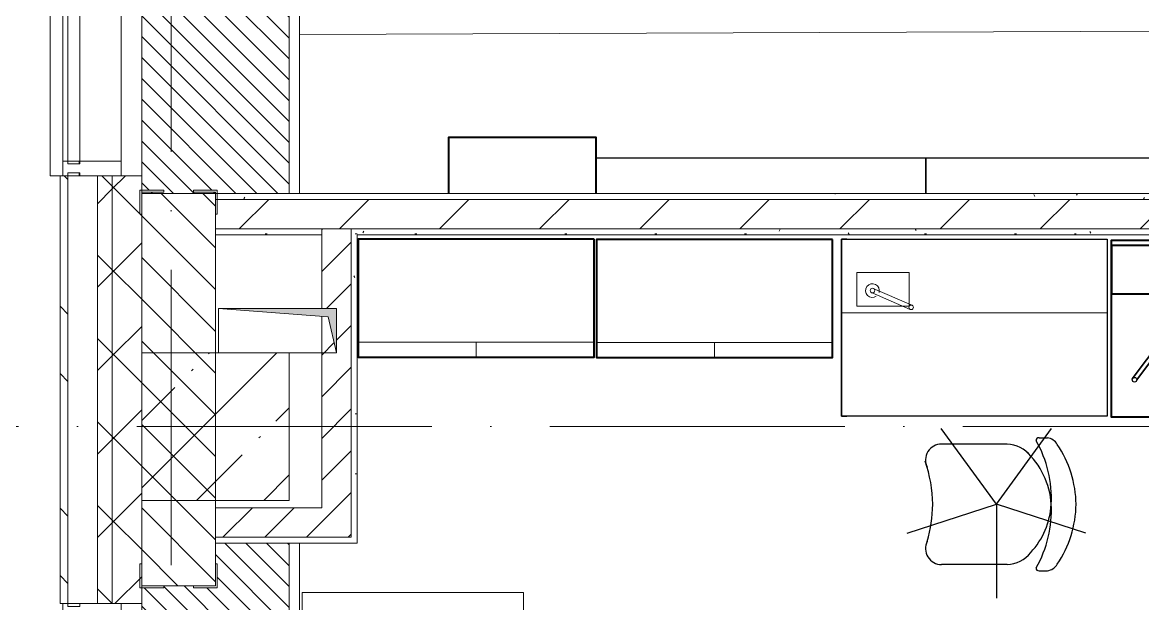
# Model space of a CAD drawing. Header units: millimetres. Extents: x -6467 to 105918, y -7090 to 92481.
# Drawn here: x -2855 to 943, y 13581 to 15551 of the extents above; entities that cross this region are included whole.
import ezdxf

# ---------------------------------------------------------------- set-up
doc = ezdxf.new("R2010")
doc.units = ezdxf.units.MM
for name, pattern in [('50_200_ШТРИХ_1Т_ш5_п1_п1_', [1400, 1000, -200, 0, -200]), ('IMPORT-200_ШТРИХ__ш1_п0_6_ _4_', [128000, 80000, -48000]), ('IMPORT-200_ШТРИХ_ш1п0_6_ _3_', [128000, 80000, -48000])]:
    doc.linetypes.add(name, pattern=pattern)
for name, color, linetype, lineweight in [('A-FLOR', 7, 'Continuous', 9), ('A-GLAZ', 7, 'Continuous', 5), ('A-GLAZ-CWMG', 7, 'Continuous', 9), ('A-GLAZ-CWMG-1', 7, 'Continuous', 20), ('A-WALL', 7, 'Continuous', 5), ('A-WALL-FNSH-1', 7, 'Continuous', 5), ('I-WALL', 7, 'Continuous', 5), ('S-COLS-1', 7, 'Continuous', 5)]:
    doc.layers.add(name, color=color, linetype=linetype, lineweight=lineweight)
for name, color, linetype, lineweight, true_color in [('A-FLOR-PATT-1', 7, 'Continuous', 5, 0xd61c12), ('A-GENM-1', 7, 'Continuous', 9, 0xaaaaaa), ('A-GENM-2', 7, 'Continuous', 20, 0xaaaaaa), ('A-WALL-3', 7, 'Continuous', 5, 0x787878), ('I-WALL-1', 7, 'Continuous', 5, 0x787878), ('M-EQPM-1', 7, 'Continuous', 9, 0xaaaaaa), ('M-EQPM-2', 7, 'Continuous', 9, 0xe2e2e2), ('мебель 2 этаж-1', 7, 'Continuous', 40, 0xaaaaaa), ('Оси-3', 7, '50_200_ШТРИХ_1Т_ш5_п1_п1_', 9, 0xaaaaaa), ('ТХ_функционал-15', 7, 'IMPORT-200_ШТРИХ__ш1_п0_6_ _4_', 30, 0xaaaaaa), ('ТХ_функционал-16', 7, 'Continuous', 5, 0xaaaaaa), ('ТХ_функционал-2', 7, 'Continuous', 40, 0xaaaaaa), ('ТХ_функционал-4', 7, 'Continuous', 20, 0xaaaaaa), ('ТХ_функционал-7', 7, 'IMPORT-200_ШТРИХ_ш1п0_6_ _3_', 20, 0xaaaaaa), ('ТХ_функционал-9', 7, 'Continuous', 30, 0xaaaaaa)]:
    doc.layers.add(name, color=color, linetype=linetype, lineweight=lineweight, true_color=true_color)
pattern_1 = [(45, (0, 0), (-141.42136, 141.42136), []), (135, (0, 0), (-141.42136, -141.42136), [])]
pattern_2 = [(0, (0, 0), (406.4, 101.6), [6.706, -298.094, 6.706, -298.094, -1625.6]), (0, (0, 0), (406.4, 101.6), [-609.6, 6.706, -602.894, 6.706, -298.094, -711.2]), (0, (0, 0), (406.4, 101.6), [-1524, 6.706, -196.494, 6.706, -501.294]), (120, (152.4, 50.8), (-291.1882, 301.1527), [6.706, -298.094, 6.706, -298.094, -1625.6]), (120, (152.4, 50.8), (-291.1882, 301.1527), [-609.6, 6.706, -602.894, 6.706, -298.094, -711.2]), (120, (152.4, 50.8), (-291.1882, 301.1527), [-1524, 6.706, -196.494, 6.706, -501.294]), (240, (203.2, 254), (-115.2118, -402.7527), [6.706, -298.094, 6.706, -298.094, -1625.6]), (240, (203.2, 254), (-115.2118, -402.7527), [-609.6, 6.706, -602.894, 6.706, -298.094, -711.2]), (240, (203.2, 254), (-115.2118, -402.7527), [-1524, 6.706, -196.494, 6.706, -501.294])]
pattern_3 = [(45, (0, 0), (-70.7107, 70.7107), [])]

# ---------------------------------------------------------------- blocks, each defined once
blk = doc.blocks.new('Прямоугольный импост - Импост структурный с накладкой - 180мм-22437098-АИ_План этажа Радиаторы_2')
at = {"layer": 'A-GLAZ-CWMG-1'}
for p, q in [((-50, 0), (-50, 17)), ((-50, 17), (0, 17)), ((-40, 0), (-50, 0)), ((-40, -40), (-40, 0)), ((0, 0), (-10, 0)), ((-10, 0), (-10, -40)), ((0, 17), (0, 0)), ((-50, -180), (-50, -40)), ((-50, -40), (-40, -40)), ((-10, -40), (0, -40)), ((0, -40), (0, -180)), ((0, -180), (-50, -180))]:
    blk.add_line(p, q, dxfattribs=at)
blk = doc.blocks.new('Прямоугольный импост - Импост структурный с накладкой - 180мм-V235-АИ_План этажа Радиаторы_2')
at = {"layer": 'A-GLAZ-CWMG'}
for p, q in [((-2717, 56231), (-2717, 57831)), ((-2700, 57831), (-2660, 57831)), ((-2700, 56231), (-2700, 57831)), ((-2660, 56231), (-2660, 57831)), ((-2520, 56231), (-2520, 57831)), ((-2660, 56231), (-2700, 56231))]:
    blk.add_line(p, q, dxfattribs=at)
blk = doc.blocks.new('Прямоугольный импост - Импост структурный с накладкой - 180мм-22437157-АИ_План этажа Радиаторы_2')
at = {"layer": 'A-GLAZ-CWMG-1'}
for p, q in [((0, 17), (-50, 17)), ((-50, 17), (-50, 0)), ((-50, 0), (-40, 0)), ((-40, 0), (-40, -40)), ((-10, -40), (-10, 0)), ((-10, 0), (0, 0)), ((0, 0), (0, 17)), ((-40, -40), (-50, -40)), ((-50, -40), (-50, -180)), ((0, -40), (-10, -40)), ((0, -180), (0, -40)), ((-50, -180), (0, -180))]:
    blk.add_line(p, q, dxfattribs=at)
blk = doc.blocks.new('Канал вертикальный прямоугольный - Шахта - значок проема-24087368-АИ_План этажа Радиаторы_2')
at = {"layer": 'M-EQPM-2'}
blk.add_hatch(color=256, dxfattribs=at).paths.add_polyline_path([(75, 200), (-75, 200), (-75, -200), (-47.5, 172.5)])
at = {"layer": 'M-EQPM-1'}
for p, q in [((-75, -200), (-75, 200)), ((-75, 200), (75, 200)), ((-47.5, 172.5), (75, 200)), ((75, 200), (75, -200)), ((-47.5, 172.5), (-75, -200)), ((75, -200), (-75, -200))]:
    blk.add_line(p, q, dxfattribs=at)
blk = doc.blocks.new('Фахверк _газобетон торцы_263 - Фахверк _газобетон торцы_-25572000-АИ_План этажа Радиаторы_2')
at = {"layer": 'A-GENM-2'}
for p, q in [((89406, 11134.7), (89325, 11134.7)), ((89325, 11134.7), (89325, 11128.7)), ((89325, 11128.7), (89400, 11128.7)), ((89400, 11128.7), (89400, 11053.7)), ((89406, 11053.7), (89406, 11134.7)), ((89400, 11053.7), (89406, 11053.7)), ((89400, 10953.7), (89400, 10878.7)), ((89406, 10953.7), (89400, 10953.7)), ((89406, 10872.7), (89406, 10953.7)), ((89400, 10878.7), (89325, 10878.7)), ((89325, 10878.7), (89325, 10872.7)), ((89325, 10872.7), (89406, 10872.7))]:
    blk.add_line(p, q, dxfattribs=at)
blk = doc.blocks.new('Фахверк _газобетон торцы_266 - Фахверк _газобетон торцы_-25572060-АИ_План этажа Радиаторы_2')
at = {"layer": 'A-GENM-2'}
for p, q in [((89406, 11134.7), (89325, 11134.7)), ((89325, 11134.7), (89325, 11128.7)), ((89325, 11128.7), (89400, 11128.7)), ((89400, 11128.7), (89400, 11053.7)), ((89406, 11053.7), (89406, 11134.7)), ((89400, 11053.7), (89406, 11053.7)), ((89400, 10953.7), (89400, 10878.7)), ((89406, 10953.7), (89400, 10953.7)), ((89406, 10872.7), (89406, 10953.7)), ((89400, 10878.7), (89325, 10878.7)), ((89325, 10878.7), (89325, 10872.7)), ((89325, 10872.7), (89406, 10872.7))]:
    blk.add_line(p, q, dxfattribs=at)
blk = doc.blocks.new('Отлив_СКБ - Отлив витража-V396-АИ_План этажа Радиаторы_2')
at = {"layer": 'A-GLAZ'}
for p, q in [((0, 67), (0, 100)), ((1700, 100), (0, 100)), ((1700, 100), (1700, 67)), ((0, 2), (10, 2)), ((40, 2), (50, 2)), ((1650, 2), (1660, 2)), ((1690, 2), (1700, 2))]:
    blk.add_line(p, q, dxfattribs=at)
blk = doc.blocks.new('мебель 2 этаж-28800768-АИ_План этажа Радиаторы_2')
at = {"layer": 'ТХ_функционал-15'}
blk.add_line((2710.8, 15632.7), (2523.8, 15890.1), dxfattribs=at)
at = {"layer": 'ТХ_функционал-15', "flags": 128}
for points in [[(2408.2, 15534.4), (2710.8, 15632.7), (2897.8, 15890.1)], [(3013.4, 15534.4), (2710.8, 15632.7), (2710.8, 15314.5)]]:
    blk.add_lwpolyline(points, dxfattribs=at)
at = {"layer": 'ТХ_функционал-16', "flags": 128}
blk.add_lwpolyline([(2238, 16418), (2415, 16418), (2415, 16304.8), (2238, 16304.8), (2238, 16418), (2415, 16418), (2415, 16304.8), (2238, 16304.8), (2238, 16418)], dxfattribs=at)
for points in [[(2418.3, 16293.4), (2290.1, 16349)], [(2422.3, 16308.3), (2293.1, 16364.3)]]:
    blk.add_lwpolyline(points, close=True, dxfattribs=at)
at = {"layer": 'ТХ_функционал-16'}
for centre in [(2290.6, 16357), (2290.6, 16357), (2421.7, 16300.4), (2421.7, 16300.4)]:
    blk.add_circle(centre, 7.78, dxfattribs=at)
blk.add_arc((2290.6, 16357), 23.3, 342.9195, 303.9768, dxfattribs=at)
blk.add_arc((2290.6, 16357), 23.3, 342.9195, 303.9768, dxfattribs=at)
at = {"layer": 'ТХ_функционал-2', "flags": 128}
for points in [[(1353.5, 16686.3), (1353.5, 16876.3), (853.5, 16876.3), (853.5, 16686.3)], [(4401.2, 16527.8), (4401.2, 15927.8), (3101.2, 15927.8), (3101.2, 16527.8), (4401.2, 16527.8)], [(4401.2, 16346.4), (4401.2, 16509.7), (3101.3, 16509.7), (3101.3, 16346.4), (4401.2, 16346.4)]]:
    blk.add_lwpolyline(points, dxfattribs=at)
for points in [[(1347.2, 16531.8), (547.2, 16531.8), (547.2, 16131.8), (1347.2, 16131.8)], [(2155.2, 16530.8), (1355.2, 16530.8), (1355.2, 16130.8), (2155.2, 16130.8)]]:
    blk.add_lwpolyline(points, close=True, dxfattribs=at)
at = {"layer": 'ТХ_функционал-4'}
for p, q in [((3067.2, 16531.8), (3086.2, 16531.8)), ((2186.2, 16281.8), (3086.2, 16281.8)), ((547.2, 16181.8), (1347.2, 16181.8)), ((947.2, 16181.8), (947.2, 16131.8)), ((1355.2, 16180.8), (2155.2, 16180.8)), ((1755.2, 16180.8), (1755.2, 16130.8))]:
    blk.add_line(p, q, dxfattribs=at)
at = {"layer": 'ТХ_функционал-4', "flags": 128}
blk.add_lwpolyline([(1107.1, 13833.7), (357.1, 13833.7), (357.1, 15333.7), (1107.1, 15333.7)], close=True, dxfattribs=at)
at = {"layer": 'ТХ_функционал-7'}
blk.add_line((7043.5, 17251.5), (348.5, 17225.3), dxfattribs=at)
at = {"layer": 'ТХ_функционал-9'}
for p, q in [((2471, 16686.3), (2471, 16807.1)), ((2747.1, 15836.9), (2525, 15836.9)), ((2855.2, 15857.7), (2883.5, 15857.7)), ((2747.1, 15428.5), (2525, 15428.5)), ((2855.2, 15407.7), (2883.5, 15407.7))]:
    blk.add_line(p, q, dxfattribs=at)
at = {"layer": 'ТХ_функционал-9', "flags": 128}
for points in [[(1353.5, 16686.3), (1353.5, 16807.1), (2471, 16807.1), (2471, 16686.3)], [(2471, 16807.1), (4476, 16807.1), (4476, 16686.3)], [(2203.7, 16531.8), (2186.2, 16531.8), (3086.2, 16531.8), (3086.2, 15931.8), (2186.2, 15931.8), (2186.2, 16531.8), (2186.2, 16529.3)], [(2186.2, 16531.8), (2186.2, 15931.8), (2203.7, 15931.8)], [(3086.2, 16531.8), (3086.2, 15931.8), (3067.2, 15931.8)]]:
    blk.add_lwpolyline(points, dxfattribs=at)
for points in [[(3171.5, 16057.5), (3268.1, 16186.6)], [(3186.8, 16054.5), (3283.4, 16183.6)]]:
    blk.add_lwpolyline(points, close=True, dxfattribs=at)
at = {"layer": 'ТХ_функционал-9'}
blk.add_circle((3178.9, 16055), 7.78, dxfattribs=at)
blk.add_circle((3178.9, 16055), 7.78, dxfattribs=at)
for centre, radius, start, end in [((2524.9, 15782.4), 54.5, 89.9013, 206.365), ((2742.4, 15729.1), 107.9, 38.2526, 87.5199), ((2853.6, 15849.6), 8.29, 79.2228, 190.6014), ((2507.3, 15654.1), 389.8, 356.8495, 29.829), ((2877.7, 15812.5), 45.6, 30.5654, 82.6683), ((2605.6, 15626), 375.4, 1.0242, 33.9491), ((2634.1, 15617.8), 262.9, 3.2504, 48.1979), ((2034.6, 15628.1), 460.2, 0.5674, 19.1412), ((2034.6, 15637.3), 460.2, 343.5816, 359.4326), ((2636.1, 15647.1), 260.9, 317.1011, 356.8345), ((2507.3, 15611.3), 389.8, 330.171, 3.1505), ((2605.6, 15639.4), 375.4, 326.0509, 358.9758), ((2524.9, 15483), 54.5, 153.635, 270.0987), ((2742.4, 15536.4), 107.9, 272.4801, 321.7474), ((2853.6, 15415.9), 8.29, 169.3986, 280.7772), ((2877.7, 15453), 45.6, 277.3317, 329.4346)]:
    blk.add_arc(centre, radius, start, end, dxfattribs=at)

msp = doc.modelspace()

# ---------------------------------------------------------------- hatches: boundary and pattern name
at = {"layer": 'A-FLOR-PATT-1'}
h = msp.add_hatch(dxfattribs=at)
h.set_pattern_fill('FP_265', color=256, style=0, pattern_type=2)
h.set_pattern_definition([(315, (-2200, 16101.04), (35.3553, 35.3553), [])])
h.paths.add_polyline_path([(-2194, 14971), (-1950, 14971), (-1950, 17218.3), (-2122.3, 17231), (-2200, 17231), (-2200, 16871), (-2194, 16871), (-2194, 16790), (-2450, 16790), (-2448.5, 14982), (-2375, 14982), (-2375, 14976), (-2450, 14976), (-2450, 14971), (-2200, 14971), (-2200, 14976), (-2275, 14976), (-2275, 14982), (-2194, 14982), (-2194, 14976)])
h = msp.add_hatch(dxfattribs=at)
h.set_pattern_fill('FP_266', color=256, style=0, pattern_type=2)
h.set_pattern_definition([(315, (-2200, 11908.54), (35.3553, 35.3553), [])])
h.paths.add_polyline_path([(-1950, 10241), (-1950, 13786), (-2200, 13786), (-2200, 13716), (-2194, 13716), (-2194, 13635), (-2275, 13635), (-2275, 13641), (-2375, 13641), (-2375, 13635), (-2450, 13635), (-2450, 11827), (-2375, 11827), (-2375, 11821), (-2275, 11821), (-2275, 11827), (-2194, 11827), (-2194, 11746), (-2200, 11746), (-2200, 10241), (-1975, 10241)])
at = {"layer": 'A-WALL'}
h = msp.add_hatch(dxfattribs=at)
h.set_pattern_fill('FP_125', color=256, style=0, pattern_type=2)
h.set_pattern_definition(pattern_1)
h.paths.add_polyline_path([(-2600, -2019), (-2550, -2019), (-2550, 7081.1), (-2600, 7081.1), (-2600, -1919)])
h.paths.add_polyline_path([(-2600, 8781.1), (-2550, 8781.1), (-2550, 11881), (-2600, 11881), (-2600, 8839.1)])
h.paths.add_polyline_path([(-2569.8, 13581), (-2550, 13581), (-2550, 15031), (-2600, 15031), (-2600, 13581)])
h.paths.add_polyline_path([(-2569.8, 16731), (-2550, 16731), (-2550, 17881), (-2600, 17881), (-2600, 16731)])
h.paths.add_polyline_path([(-2569.8, 19581), (-2550, 19581), (-2550, 20881), (-2600, 20881), (-2600, 19581)])
h.paths.add_polyline_path([(-2569.8, 22581), (-2550, 22581), (-2550, 23881), (-2600, 23881), (-2600, 22581)])
h.paths.add_polyline_path([(-2569.8, 25581), (-2550, 25581), (-2550, 26881), (-2600, 26881), (-2600, 25581)])
h.paths.add_polyline_path([(-2550, 28581), (-2550, 29881), (-2600, 29881), (-2600, 28581)])
h.paths.add_polyline_path([(-2600, 31581), (-2550, 31581), (-2550, 32881), (-2600, 32881), (-2600, 32068.8)])
h.paths.add_polyline_path([(-2569.8, 34581), (-2550, 34581), (-2550, 35741), (-2600, 35741), (-2600, 34581)])
h.paths.add_polyline_path([(-2600, 37581), (-2550, 37581), (-2550, 38981), (-2600, 38981), (-2600, 37700.2)])
h.paths.add_polyline_path([(-2569.8, 40681), (-2550, 40681), (-2550, 41881), (-2600, 41881), (-2600, 40681)])
h.paths.add_polyline_path([(-2569.8, 43581), (-2550, 43581), (-2550, 44881), (-2600, 44881), (-2600, 43581)])
h.paths.add_polyline_path([(-2600, 46581), (-2550, 46581), (-2550, 47881), (-2600, 47881), (-2600, 46851.3)])
h = msp.add_hatch(dxfattribs=at)
h.set_pattern_fill('FP_125', color=256, style=0, pattern_type=2)
h.set_pattern_definition(pattern_1)
h.paths.add_polyline_path([(-2450, -1919), (-2450, 7081.1), (-2550, 7081.1), (-2550, -1919)])
h.paths.add_polyline_path([(-2550, 8781.1), (-2450, 8781.1), (-2450, 11881), (-2550, 11881), (-2550, 8839.1)])
h.paths.add_polyline_path([(-2450, 13581), (-2450, 15031), (-2550, 15031), (-2550, 13581)])
h.paths.add_polyline_path([(-2450, 16731), (-2450, 17881), (-2550, 17881), (-2550, 16731)])
h.paths.add_polyline_path([(-2550, 19581), (-2450, 19581), (-2450, 20881), (-2550, 20881), (-2550, 20102)])
h.paths.add_polyline_path([(-2550, 22581), (-2450, 22581), (-2450, 23881), (-2550, 23881), (-2550, 22917.7)])
h.paths.add_polyline_path([(-2550, 25581), (-2450, 25581), (-2450, 26881), (-2550, 26881), (-2550, 25733.4)])
h.paths.add_polyline_path([(-2450, 28581), (-2450, 29881), (-2550, 29881), (-2550, 28581)])
h.paths.add_polyline_path([(-2450, 31581), (-2450, 32881), (-2550, 32881), (-2550, 31581)])
h.paths.add_polyline_path([(-2450, 34581), (-2450, 35741), (-2550, 35741), (-2550, 34581)])
h.paths.add_polyline_path([(-2450, 37581), (-2450, 38981), (-2550, 38981), (-2550, 37581)])
h.paths.add_polyline_path([(-2550, 40681), (-2450, 40681), (-2450, 41881), (-2550, 41881), (-2550, 41219.9)])
h.paths.add_polyline_path([(-2450, 43581), (-2450, 44881), (-2550, 44881), (-2550, 43581)])
h.paths.add_polyline_path([(-2550, 46581), (-2450, 46581), (-2450, 47831), (-2550, 47831), (-2550, 46851.3)])
at = {"layer": 'A-WALL-3'}
h = msp.add_hatch(dxfattribs=at)
h.set_pattern_fill('FP_124', color=256, style=0, pattern_type=2)
h.set_pattern_definition([(135, (0, 0), (-342.148, -342.148), []), (135, (228.1, 0), (-342.148, -342.148), [])])
h.paths.add_polyline_path([(-2700, -2169), (-2700, 7081.1), (-2727, 7081.1), (-2727, -2169)])
h.paths.add_polyline_path([(-2700, 8781.1), (-2700, 11881), (-2727, 11881), (-2727, 8781.1)])
h.paths.add_polyline_path([(-2727, 13581), (-2700, 13581), (-2700, 15031), (-2727, 15031), (-2727, 13766.6)])
h.paths.add_polyline_path([(-2727, 16731), (-2700, 16731), (-2700, 17881), (-2727, 17881), (-2727, 17286.3)])
h.paths.add_polyline_path([(-2700, 19581), (-2700, 20881), (-2727, 20881), (-2727, 19581)])
h.paths.add_polyline_path([(-2700, 22581), (-2700, 23881), (-2727, 23881), (-2727, 22581)])
h.paths.add_polyline_path([(-2727, 25581), (-2700, 25581), (-2700, 26881), (-2727, 26881), (-2727, 25733.4)])
h.paths.add_polyline_path([(-2727, 28581), (-2700, 28581), (-2700, 29881), (-2727, 29881), (-2727, 29253.1)])
h.paths.add_polyline_path([(-2700, 31581), (-2700, 32881), (-2727, 32881), (-2727, 31581)])
h.paths.add_polyline_path([(-2700, 34581), (-2700, 35741), (-2727, 35741), (-2727, 34581)])
h.paths.add_polyline_path([(-2727, 37581), (-2700, 37581), (-2700, 38981), (-2727, 38981), (-2727, 37700.2)])
h.paths.add_polyline_path([(-2727, 40681), (-2700, 40681), (-2700, 41881), (-2727, 41881), (-2727, 41219.9)])
h.paths.add_polyline_path([(-2727, 43581), (-2700, 43581), (-2700, 44881), (-2727, 44881), (-2727, 44035.6)])
h.paths.add_polyline_path([(-2700, 46581), (-2700, 48008), (-2727, 48008), (-2727, 46581)])
at = {"layer": 'I-WALL'}
h = msp.add_hatch(dxfattribs=at)
h.set_pattern_fill('FP_2', color=256, style=0, pattern_type=2)
h.set_pattern_definition([(135, (0, 0), (-70.71068, -70.71068), [])])
h.paths.add_polyline_path([(-2200, 5821), (-2200, 5831), (-2450, 5831), (-2450, 5821)])
h.paths.add_polyline_path([(-2450, 6331), (-2200, 6331), (-2200, 6441), (-2450, 6441)])
h.paths.add_polyline_path([(-2450, 6476), (-2200, 6476), (-2200, 7021), (-2450, 7021), (-2450, 6727.3)])
h.paths.add_polyline_path([(-2450, 8841), (-2200, 8841), (-2200, 10181), (-2450, 10181), (-2450, 9543)])
h.paths.add_polyline_path([(-2450, 10216), (-2200, 10216), (-2200, 11821), (-2450, 11821), (-2450, 10950.9)])
h.paths.add_polyline_path([(-2200, 13641), (-2200, 14971), (-2450, 14971), (-2450, 13641)])
h.paths.add_polyline_path([(-2450, 16791), (-2200, 16791), (-2200, 17821), (-2450, 17821), (-2450, 17286.3)])
h.paths.add_polyline_path([(-2450, 19641), (-2200, 19641), (-2200, 20821), (-2450, 20821), (-2450, 20102)])
h.paths.add_polyline_path([(-2200, 22641), (-2200, 23031), (-2450, 23031), (-2450, 22641)])
h.paths.add_polyline_path([(-2200, 23066), (-2200, 23821), (-2450, 23821), (-2450, 23066)])
h.paths.add_polyline_path([(-2450, 25641), (-2200, 25641), (-2200, 26056), (-2450, 26056), (-2450, 25733.4)])
h.paths.add_polyline_path([(-2450, 26091), (-2200, 26091), (-2200, 26206), (-2450, 26206)])
h.paths.add_polyline_path([(-2450, 32206), (-2200, 32206), (-2200, 32231), (-2450, 32231)])
h.paths.add_polyline_path([(-2200, 32731), (-2200, 32821), (-2450, 32821), (-2450, 32731), (-2413.4, 32731)])
h.paths.add_polyline_path([(-2450, 34641), (-2200, 34641), (-2200, 35231), (-2450, 35231), (-2450, 34884.5)])
h.paths.add_polyline_path([(-2200, 35731), (-2200, 35821), (-2450, 35821), (-2450, 35731), (-2219.1, 35731)])
h.paths.add_polyline_path([(-2450, 37641), (-2200, 37641), (-2200, 38230.7), (-2450, 38230.7), (-2450, 37700.2)])
h.paths.add_polyline_path([(-2450, 38730.7), (-2200, 38730.7), (-2200, 38861), (-2450, 38861)])
h.paths.add_polyline_path([(-2450, 38896), (-2200, 38896), (-2200, 38921), (-2450, 38921)])
h.paths.add_polyline_path([(-2200, 40741), (-2200, 41821), (-2450, 41821), (-2450, 40741)])
h.paths.add_polyline_path([(-2200, 43641), (-2200, 44346), (-2450, 44346), (-2450, 43641)])
h.paths.add_polyline_path([(-2450, 44381), (-2200, 44381), (-2200, 44821), (-2450, 44821), (-2450, 44739.5)])
h.paths.add_polyline_path([(-2200, 46641), (-2200, 47231), (-2450, 47231), (-2450, 46641)])
h = msp.add_hatch(dxfattribs=at)
h.set_pattern_fill('FP_5', color=256, style=0, pattern_type=2)
h.set_pattern_definition([(45, (0, 0), (-169.7056, 169.7056), [])])
h.paths.add_polyline_path([(5120, 14851), (5120, 14951), (4656.5, 14951), (4656.5, 14851), (5100, 14851)])
h.paths.add_polyline_path([(2828.5, 14851), (3456.5, 14851), (3456.5, 14951), (-2200, 14951), (-2200, 14851), (-493.5, 14851)])
h = msp.add_hatch(dxfattribs=at)
h.set_pattern_fill('FP_4', color=256, style=0, pattern_type=2)
h.set_pattern_definition(pattern_3)
h.paths.add_polyline_path([(-1817.5, 13906), (-1740, 13906), (-1740, 14851), (-1840, 14851), (-1840, 14581), (-1790, 14581), (-1790, 14431), (-1817.5, 14553.5), (-1840, 14553.5), (-1840, 13906)])
h = msp.add_hatch(dxfattribs=at)
h.set_pattern_fill('FP_4', color=256, style=0, pattern_type=2)
h.set_pattern_definition(pattern_3)
h.paths.add_polyline_path([(-2200, 13806), (-1740, 13806), (-1740, 13906), (-2200, 13906)])
at = {"layer": 'I-WALL-1'}
h = msp.add_hatch(dxfattribs=at)
h.set_pattern_fill('FP_3', color=256, style=0, pattern_type=2)
h.set_pattern_definition(pattern_2)
h.paths.add_polyline_path([(4900, 14951), (5220, 14951), (5220, 14971), (4900, 14971)])
h.paths.add_polyline_path([(4656.5, 14951), (4800, 14951), (4800, 14971), (4656.5, 14971)])
h.paths.add_polyline_path([(2828.5, 14951), (3456.5, 14951), (3456.5, 14971), (-2200, 14971), (-2200, 14951), (-493.5, 14951)])
h = msp.add_hatch(dxfattribs=at)
h.set_pattern_fill('FP_3', color=256, style=0, pattern_type=2)
h.set_pattern_definition(pattern_2)
h.paths.add_polyline_path([(5100, 14831), (5100, 14851), (4656.5, 14851), (4656.5, 14831)])
h.paths.add_polyline_path([(3456.5, 14831), (3456.5, 14851), (-1740, 14851), (-1740, 14831), (2828.5, 14831)])
h.paths.add_polyline_path([(-1840, 14831), (-1840, 14851), (-2200, 14851), (-2200, 14831), (-2154.5, 14831)])
h = msp.add_hatch(dxfattribs=at)
h.set_pattern_fill('FP_3', color=256, style=0, pattern_type=2)
h.set_pattern_definition(pattern_2)
h.paths.add_polyline_path([(-1720, 13806), (-1720, 14831), (-1740, 14831), (-1740, 13806)])
h = msp.add_hatch(dxfattribs=at)
h.set_pattern_fill('FP_3', color=256, style=0, pattern_type=2)
h.set_pattern_definition(pattern_2)
h.paths.add_polyline_path([(-2200, 13786), (-1720, 13786), (-1720, 13806), (-2200, 13806)])
at = {"layer": 'S-COLS-1'}
h = msp.add_hatch(dxfattribs=at)
h.set_pattern_fill('FP_1', color=256, style=0, pattern_type=2)
h.set_pattern_definition([(45, (0, 0), (-228.0985, 228.0985), []), (45, (228.1, 0), (-228.0985, 228.0985), [403.225, -80.645, 6.706, -73.939])])
h.paths.add_polyline_path([(-2450, 13931), (-1950, 13931), (-1950, 14431), (-2450, 14431)])

# ---------------------------------------------------------------- linework, layer by layer
at = {"layer": 'A-FLOR'}
for p, q in [((-1950, 14971), (-1950, 17218.3)), ((-2450, 16731), (-2450, 15031)), ((-1950, 10241), (-1950, 13786)), ((-2450, 13581), (-2450, 11881))]:
    msp.add_line(p, q, dxfattribs=at)
at = {"layer": 'A-WALL'}
for p, q in [((-1915, 17171), (-1915, 14971)), ((-2700, 15031), (-2700, 13581)), ((-2600, 15031), (-2600, 13581)), ((-2550, 15031), (-2550, 13581)), ((-2200, 14971), (-2450, 14971)), ((-2200, 13641), (-2200, 14971)), ((3456.5, 14951), (-2200, 14951)), ((3456.5, 14851), (-2200, 14851)), ((-1840, 14851), (-1840, 14831)), ((-1740, 14851), (-1740, 13806)), ((-1740, 13806), (-2200, 13806)), ((-1915, 13786), (-1915, 10211)), ((-2450, 13641), (-2200, 13641))]:
    msp.add_line(p, q, dxfattribs=at)
at = {"layer": 'A-WALL-FNSH-1'}
for p, q in [((-2450, 15031), (-2727, 15031)), ((-2727, 15031), (-2727, 13581)), ((-2450, 13581), (-2450, 15031)), ((3456.5, 14971), (-2200, 14971)), ((-2200, 14831), (-1840, 14831)), ((-1840, 14831), (-1840, 14581)), ((-1720, 14831), (3456.5, 14831)), ((-1720, 13786), (-1720, 14831)), ((-1840, 14555.2), (-1840, 13906)), ((-1840, 13906), (-2200, 13906)), ((-2200, 13786), (-1720, 13786)), ((-2727, 13581), (-2450, 13581))]:
    msp.add_line(p, q, dxfattribs=at)
at = {"layer": 'S-COLS-1'}
for p, q in [((-1950, 14431), (-2450, 14431)), ((-2450, 14431), (-2450, 13931)), ((-1950, 13931), (-1950, 14431)), ((-2450, 13931), (-1950, 13931))]:
    msp.add_line(p, q, dxfattribs=at)
at = {"layer": 'Оси-3'}
for p, q in [((-2350, -5889.7), (-2350, 91281)), ((-5267.3, 14181), (25750, 14181))]:
    msp.add_line(p, q, dxfattribs=at)

# ---------------------------------------------------------------- block references
at = {"layer": 'A-GENM-1'}
for name, p, rotation in [('Фахверк _газобетон торцы_263 - Фахверк _газобетон торцы_-25572000-АИ_План этажа Радиаторы_2', (8678.7, -74424), 89.99999999999974), ('Фахверк _газобетон торцы_266 - Фахверк _газобетон торцы_-25572060-АИ_План этажа Радиаторы_2', (-13328.7, 103041), 270.0000000000001)]:
    msp.add_blockref(name, p, dxfattribs=dict(at, rotation=rotation))
at = {"layer": 'A-GLAZ', "rotation": 89.99999999999937}
msp.add_blockref('Отлив_СКБ - Отлив витража-V396-АИ_План этажа Радиаторы_2', (-2660, 15031), dxfattribs=at)
at = {"layer": 'A-GLAZ-CWMG'}
msp.add_blockref('Прямоугольный импост - Импост структурный с накладкой - 180мм-V235-АИ_План этажа Радиаторы_2', (0, -41150), dxfattribs=at)
at = {"layer": 'A-GLAZ-CWMG', "extrusion": (0, 0, -1), "rotation": 270.0000000000022}
msp.add_blockref('Прямоугольный импост - Импост структурный с накладкой - 180мм-22437098-АИ_План этажа Радиаторы_2', (2700, 15031), dxfattribs=at)
at = {"layer": 'A-GLAZ-CWMG', "rotation": 89.99999999999775}
msp.add_blockref('Прямоугольный импост - Импост структурный с накладкой - 180мм-22437157-АИ_План этажа Радиаторы_2', (-2700, 13581), dxfattribs=at)
at = {"layer": 'M-EQPM-1', "rotation": 269.9999999999981}
msp.add_blockref('Канал вертикальный прямоугольный - Шахта - значок проема-24087368-АИ_План этажа Радиаторы_2', (-1990, 14506), dxfattribs=at)
at = {"layer": 'мебель 2 этаж-1'}
msp.add_blockref('мебель 2 этаж-28800768-АИ_План этажа Радиаторы_2', (-2263.5, -1715.2), dxfattribs=at)

doc.saveas('drawing.dxf')
